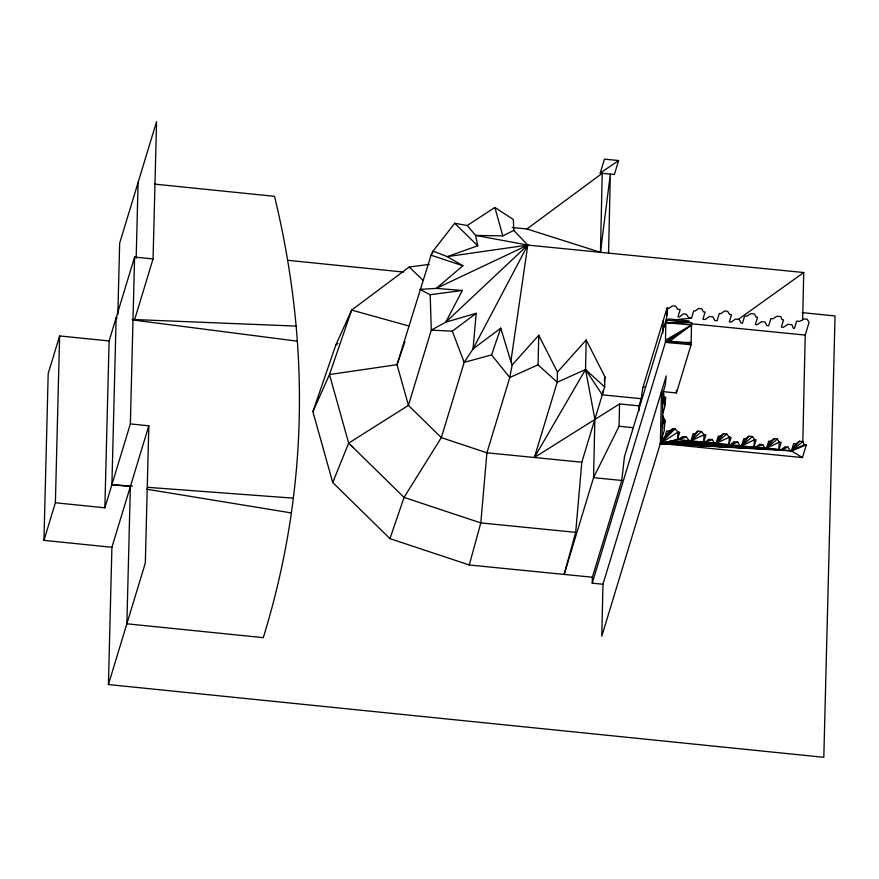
<?xml version="1.0" encoding="UTF-8"?>
<svg xmlns="http://www.w3.org/2000/svg" width="879" height="879" viewBox="0 0 879 879"><rect width="100%" height="100%" fill="white"/><g stroke="black" fill="none" stroke-linecap="round" stroke-linejoin="round"><path stroke-width="1.32" d="M666.798 315.517L667.776 307.914L666.963 308.232L642.802 387.76L641.209 398.714L639.033 405.878L619.563 403.944L534.366 457.498L557.231 382.233L538.08 364.818L538.739 335.262L512.16 364.95L509.787 377.52L486.911 452.784L480.802 522.917L469.276 564.988L389.957 538.64L332.723 482.516L312.902 411.669L335.8 345.062L351.644 310.089L409.218 267.018L429.183 264.414M557.451 372.07L557.231 382.233L585.524 369.543L586.183 339.975L557.451 372.07L538.739 335.262M592.237 583.173L665.436 342.228L665.93 320.132L691.564 322.681L691.07 344.777L676.423 392.979L661.513 391.496L660.349 443.445L677.456 439.533L679.654 432.27L678.028 432.105L675.061 428.864L672.918 428.644L664.425 438.236L662.008 437.995L663.03 392.605L665.238 385.343L666.249 375.915L602.961 584.238L592.237 583.173L592.369 577.228L621.772 480.461L624.464 456.608L666.754 317.671L666.963 308.232L668.82 308.419L672.424 305.815L675.654 306.145L677.643 309.287L680.181 309.54L677.984 316.803L679.423 316.945L683.313 313.913L686.455 314.232L688.696 317.868L691.498 318.143L693.707 310.891L695.146 311.034L698.64 308.43L701.75 308.738L703.365 311.847L705.123 312.023L702.914 319.286L705.266 319.517L709.353 316.506L712.902 316.858L714.726 320.461L717.132 320.692L719.33 313.44L720.967 313.605L724.56 311.001L727.658 311.309L729.57 314.462L731.504 314.649L729.295 321.912L731.196 322.099L735.492 319.11L739.118 319.473L741.151 323.087L742.458 323.219L744.656 315.957L746.809 316.176L750.82 313.616L754.479 313.979L755.995 317.088L757.566 317.242L755.358 324.505L757.204 324.681L761.533 321.703L765.027 322.044L766.906 325.648L768.675 325.823L770.883 318.572L772.971 318.78L776.959 316.22L780.75 316.594L781.98 319.67L783.574 319.835L781.365 327.087L783.431 327.296L787.892 324.318L791.891 324.725L793.341 328.285L794.44 328.383L796.638 321.132L799.472 321.406L804.395 318.945L807.164 319.22L809.076 322.362L805.219 335.075L802.835 441.247M526.928 228.969L600.456 252.317L602.236 173.306L526.928 228.969L512.248 227.507M619.563 403.944L619.069 426.26L593.556 477.66L564.164 574.426L575.69 532.355L581.81 462.222L604.675 386.958L604.906 376.794L586.183 339.975M608.565 253.119L610.334 174.108L600.456 252.317M602.961 584.238L601.796 636.187L664.216 430.732L664.491 418.558L662.283 425.821M638.912 411.13L639.033 405.878M662.832 333.053L663.107 320.945M664.502 326.779L664.546 324.933M676.423 392.979L676.489 390.342M802.659 319.747L803.725 272.534L527.785 245.087L475.594 235.396L467.265 225.518L454.74 223.255L433.061 251.097L431.051 255.196L397.033 364.653L408.427 405.373L441.324 437.632L486.911 452.784L581.81 462.222M43.95 540.365L55.377 502.766L104.865 507.809L130.356 423.909L148.826 425.788L111.908 547.287L43.95 540.365L48.202 373.531L59.618 335.932L109.106 340.964L134.597 257.064L153.067 258.942L156.561 121.687L119.654 243.186L117.83 314.561M55.377 502.766L59.618 335.932M104.865 507.809L109.106 340.964M291.378 512.94A1148.611 967.647 16.9 0 1 263.282 637.66L126.873 623.793L130.367 486.537L111.897 484.659L116.138 317.813L117.292 317.934M802.285 312.627L835.05 315.957L823.81 757.313L108.414 684.543L111.908 547.287M130.356 423.909L134.597 257.064M136.168 258.415L138.102 182.436M148.826 425.788L145.321 563.043L108.414 684.543M802.461 457.585L791.441 450.872L677.456 439.533L678.028 432.105L660.349 443.445L778.937 449.619L779.168 442.17L777.366 439.039L774.069 438.709L770.718 441.335L766.532 448.389L660.349 443.445L669.04 431.215L672.918 428.644L660.349 443.445L802.461 457.585L806.329 444.873L804.351 444.675L791.441 450.872L660.349 443.445L675.061 428.864M660.349 443.445L730.526 444.807L733.822 441.719L737.767 442.115L739.854 445.741L660.349 443.445L728.867 444.642L731.064 437.39L729.361 437.215L716.077 443.368L660.349 443.445L741.645 445.917L754.556 439.72L756.094 439.874L753.885 447.136L660.349 443.445L714.506 443.214L712.265 439.577L705.288 442.302L660.349 443.445L755.764 447.323L759.643 444.291L762.763 444.598L764.95 448.235L660.349 443.445L689.224 440.698L686.367 437.006L678.324 439.621L660.349 443.445L703.716 442.137L704.079 434.698L701.541 431.49L697.761 431.117L694.992 433.797L690.993 440.873L660.349 443.445L780.937 449.828L788.067 447.114L790.067 450.729M728.867 444.642L729.361 437.215L726.735 434.006L723.549 433.688L720.033 436.292L716.077 443.368L726.735 434.006M332.723 482.516L348.666 443.115L408.427 405.373L431.292 330.119L445.752 322.153L476.198 313.331L473.045 348.919L464.189 362.368L441.324 437.632L404.054 497.415L389.957 538.64M753.885 447.136L754.556 439.72L752.589 436.577L748.963 436.215L745.238 438.797L741.645 445.917L752.589 436.577M146.595 489.196L291.356 512.929C300.266 451.125 301.75 388.276 296.113 326.098A1148.117 967.23 16.9 0 0 274.523 196.325L154.484 184.107M512.16 364.95L510.864 361.478L527.785 245.087L513.808 230.397L513.325 219.497L494.866 207.455L467.265 225.518M641.209 398.714L602.28 394.836L602.84 390.968M604.334 380.662L604.906 376.794M662.81 402.186L663.942 393.682L662.986 394.44M664.271 428.282L665.26 420.272L664.436 420.931M662.316 424.26L663.436 415.921L662.491 416.646M664.788 405.296L665.766 397.758L664.942 398.495M134.41 320.352L153.067 258.942M432.281 253.701L433.061 251.097L447.224 256.613L462.892 265.766L436.303 288.378L419.898 289.389L430.172 294.696L462.332 290.488L445.752 322.153L527.785 245.087L447.224 256.613L477.715 245.779L475.594 235.396L502.821 235.891L513.808 230.397M600.214 173.108L604.455 159.121L618.618 160.538L614.366 174.514L600.214 173.108L618.618 160.538M668.073 342.491L668.501 341.063L689.059 343.107L688.631 344.535L691.125 342.414L668.073 342.491L691.52 324.944L665.875 322.769L668.721 318.934L689.07 320.956L688.631 322.384L665.875 322.769L691.564 322.681M662.777 403.747L664.985 396.495L664.744 407.01L662.546 414.262M664.425 438.236L666.634 430.974L669.04 431.215M703.716 442.137L705.925 434.885L704.079 434.698L690.993 440.873L693.201 433.622L694.992 433.797M778.937 449.619L781.145 442.368L779.168 442.17L766.532 448.389L768.729 441.137L770.718 441.335M806.329 444.873L791.441 450.872L793.649 443.609L795.913 443.84L799.516 441.236L802.945 441.588L804.351 444.675M404.933 341.678L397.033 364.653L329.482 374.542L312.902 411.669M430.172 294.696L431.292 330.119L452.311 331.185L464.189 362.368L491.559 354.896L500.755 328.164L510.864 361.478M534.366 457.498L585.524 369.543L604.675 386.958M802.945 441.588L791.441 450.872L795.913 443.84M697.761 431.117L690.993 440.873L701.541 431.49M748.963 436.215L741.645 445.917L743.843 438.654L745.238 438.797M723.549 433.688L716.077 443.368L718.286 436.116L720.033 436.292M774.069 438.709L766.532 448.389L777.366 439.039M791.441 450.872L799.516 441.236M705.288 442.302L708.749 439.225L712.265 439.577M500.755 328.164L473.045 348.919L527.785 245.087L436.303 288.378L462.332 290.488M335.8 345.062L337.965 343.447M452.311 331.185L476.198 313.331M780.937 449.828L785.057 446.818L788.067 447.114M642.802 387.76L644.505 386.54M738.239 319.418L803.725 272.534M678.324 439.621L682.598 436.621L686.367 437.006M665.48 340.25L691.52 324.944L665.436 342.228L691.07 344.777M538.08 364.818L509.787 377.52L491.559 354.896M755.764 447.323L762.763 444.598M730.526 444.807L737.767 442.115M673.918 319.879L691.498 318.143M296.113 326.098L132.3 319.462M111.897 484.659L132.355 486.175M147.364 487.296L293.333 498.162M691.795 323.802L805.219 335.075M619.069 426.26L633.341 427.688M621.772 480.461L593.556 477.66L594.874 419.206L585.524 369.543L602.28 394.836M575.69 532.355L480.802 522.917L404.054 497.415L348.666 443.115L329.482 374.542L351.644 310.089L408.9 325.999M469.276 564.988L592.369 577.228M287.576 260.272L403.626 272.072M132.366 319.912L297.333 341.184M431.051 255.196L462.892 265.766M409.218 267.018L422.898 280.148M454.74 223.255L477.715 245.779M350.831 445.246L353.215 447.576M494.866 207.455L502.821 235.891"/></g></svg>
